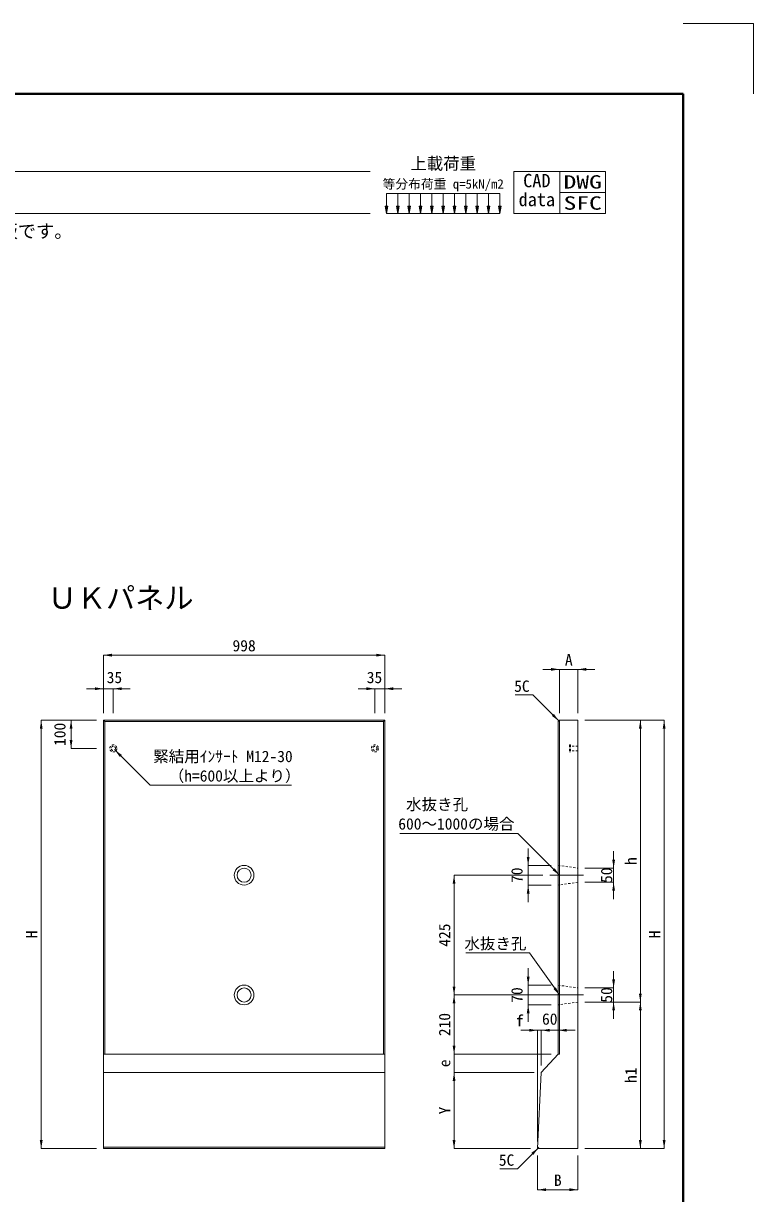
# Model space of a CAD drawing. Units: millimetres at full size. Extents: x 775 to 11990, y -20722 to -13297.
# Drawn here: x 3435 to 6025, y -17450 to -13297 of the extents above; entities that cross this region are included whole.
import ezdxf
from ezdxf.enums import TextEntityAlignment as Align

# ---------------------------------------------------------------- set-up
doc = ezdxf.new("R2010")
doc.units = ezdxf.units.MM
doc.header["$LTSCALE"] = 10
doc.linetypes.add('USER1', pattern=[1.35, 0.75, -0.6])
doc.linetypes.add('USER2', pattern=[28.575, 19.05, -3.175, 3.175, -3.175])
for name, color, linetype, lineweight in [('0_2', 7, 'Continuous', 13), ('Defpoints_3', 8, 'Continuous', 0), ('インサート', 3, 'USER1', 9), ('図枠', 7, 'Continuous', 5), ('寸法線', 7, 'Continuous', 9), ('本体', 2, 'Continuous', 20), ('補助線', 4, 'Continuous', 5)]:
    doc.layers.add(name, color=color, linetype=linetype, lineweight=lineweight)
doc.styles.add('ＭＳ ゴシック', font='')
doc.styles.get('ＭＳ ゴシック').set_extended_font_data('MS Gothic')

# ---------------------------------------------------------------- blocks, each defined once
blk = doc.blocks.new('filled_arrow')
at = {"color": 0, "linetype": 'Continuous', "lineweight": -2}
blk.add_solid([(7.5, 1.25), (0, 0), (7.5, -1.25)], dxfattribs=at)

msp = doc.modelspace()

# ---------------------------------------------------------------- hatches: boundary and pattern name
at = {"layer": '0_2'}
for points in [[(4718.39, -13945.08), (4727.39, -13945.08), (4722.89, -13972.08)], [(4758.62, -13945.08), (4767.62, -13945.08), (4763.12, -13972.08)], [(4798.85, -13945.08), (4807.85, -13945.08), (4803.35, -13972.08)], [(4839.08, -13945.08), (4848.08, -13945.08), (4843.58, -13972.08)], [(4879.31, -13945.08), (4888.31, -13945.08), (4883.81, -13972.08)], [(4919.54, -13945.08), (4928.54, -13945.08), (4924.04, -13972.08)], [(4959.77, -13945.08), (4968.77, -13945.08), (4964.27, -13972.08)], [(5000, -13945.08), (5009, -13945.08), (5004.5, -13972.08)], [(5040.23, -13945.08), (5049.23, -13945.08), (5044.73, -13972.08)], [(5080.46, -13945.08), (5089.46, -13945.08), (5084.96, -13972.08)], [(5120.69, -13945.08), (5129.69, -13945.08), (5125.19, -13972.08)]]:
    msp.add_hatch(color=256, dxfattribs=at).paths.add_polyline_path(points)

# ---------------------------------------------------------------- linework, layer by layer
for p, q in [((5175.19, -13822.08), (5500.19, -13822.08)), ((5175.19, -13822.08), (5175.19, -13972.08)), ((5337.69, -13822.08), (5337.69, -13972.08)), ((5500.19, -13822.08), (5500.19, -13972.08)), ((5125.19, -13901.1), (4722.89, -13901.1)), ((4722.89, -13901.1), (4722.89, -13972.08)), ((4763.12, -13901.1), (4763.12, -13972.08)), ((4803.35, -13901.1), (4803.35, -13972.08)), ((4843.58, -13901.1), (4843.58, -13972.08)), ((4883.81, -13901.1), (4883.81, -13972.08)), ((4924.04, -13901.1), (4924.04, -13972.08)), ((4964.27, -13901.1), (4964.27, -13972.08)), ((5004.5, -13901.1), (5004.5, -13972.08)), ((5044.73, -13901.1), (5044.73, -13972.08)), ((5084.96, -13901.1), (5084.96, -13972.08)), ((5125.19, -13972.08), (5125.19, -13901.1)), ((5337.69, -13897.08), (5500.19, -13897.08)), ((4722.89, -13972.08), (5125.19, -13972.08)), ((5175.19, -13972.08), (5500.19, -13972.08))]:
    msp.add_line(p, q, dxfattribs=at)
for points in [[(4718.39, -13945.08), (4727.39, -13945.08), (4722.89, -13972.08)], [(4758.62, -13945.08), (4767.62, -13945.08), (4763.12, -13972.08)], [(4798.85, -13945.08), (4807.85, -13945.08), (4803.35, -13972.08)], [(4839.08, -13945.08), (4848.08, -13945.08), (4843.58, -13972.08)], [(4879.31, -13945.08), (4888.31, -13945.08), (4883.81, -13972.08)], [(4919.54, -13945.08), (4928.54, -13945.08), (4924.04, -13972.08)], [(4959.77, -13945.08), (4968.77, -13945.08), (4964.27, -13972.08)], [(5000, -13945.08), (5009, -13945.08), (5004.5, -13972.08)], [(5040.23, -13945.08), (5049.23, -13945.08), (5044.73, -13972.08)], [(5080.46, -13945.08), (5089.46, -13945.08), (5084.96, -13972.08)], [(5120.69, -13945.08), (5129.69, -13945.08), (5125.19, -13972.08)]]:
    msp.add_lwpolyline(points, close=True, dxfattribs=at)
at = {"layer": 'Defpoints_3', "color": 7, "lineweight": 13}
for p, q in [((5775.19, -13297.08), (6025.19, -13297.08)), ((6025.19, -13297.08), (6025.19, -13547.08))]:
    msp.add_line(p, q, dxfattribs=at)
at = {"layer": 'インサート'}
for p, q in [((5372.1, -15857.56), (5372.1, -15882.56)), ((5375.11, -15857.56), (5372.1, -15857.56)), ((5375.11, -15857.56), (5375.11, -15882.56)), ((5402.11, -15861.56), (5375.11, -15861.56)), ((5402.11, -15861.56), (5402.11, -15878.56)), ((5375.11, -15882.56), (5372.1, -15882.56)), ((5402.11, -15878.56), (5375.11, -15878.56))]:
    msp.add_line(p, q, dxfattribs=at)
for centre, radius in [((3753.87, -15870.06), 12.5), ((3753.87, -15870.06), 7.5), ((4681.87, -15870.06), 12.5), ((4681.87, -15870.06), 7.5)]:
    msp.add_circle(centre, radius, dxfattribs=at)
at = {"layer": '図枠', "lineweight": 40}
for p, q in [((1275.19, -13547.08), (5775.19, -13547.08)), ((5775.19, -13547.08), (5775.19, -20472.08))]:
    msp.add_line(p, q, dxfattribs=at)
at = {"layer": '図枠', "lineweight": 13}
for p, q in [((1550.19, -13822.08), (4664.86, -13822.08)), ((1550.19, -13972.08), (4664.86, -13972.08))]:
    msp.add_line(p, q, dxfattribs=at)
at = {"layer": '寸法線'}
for p, q in [((3718.87, -15539.1), (4716.86, -15539.1)), ((3718.87, -15745.06), (3718.87, -15539.1)), ((4716.86, -15745.06), (4716.86, -15539.1)), ((5277.11, -15589.44), (5462.11, -15589.44)), ((5337.11, -15745.06), (5337.11, -15589.44)), ((5402.11, -15745.06), (5402.11, -15589.44)), ((3658.87, -15658.19), (3813.87, -15658.19)), ((3718.87, -15745.06), (3718.87, -15658.19)), ((3753.87, -15745.06), (3753.87, -15658.19)), ((4621.87, -15658.19), (4776.86, -15658.19)), ((4681.87, -15745.06), (4681.87, -15658.19)), ((4716.86, -15745.06), (4716.86, -15658.19)), ((3498.08, -17290.05), (3498.08, -15770.06)), ((3693.87, -15770.06), (3498.08, -15770.06)), ((3604.08, -15870.06), (3604.08, -15770.06)), ((3693.87, -15770.06), (3604.08, -15770.06)), ((5427.11, -15770.06), (5623.46, -15770.06)), ((5427.11, -15770.06), (5707.87, -15770.06)), ((5623.46, -16770.06), (5623.46, -15770.06)), ((5707.87, -17290.05), (5707.87, -15770.06)), ((3693.87, -15870.06), (3604.08, -15870.06)), ((5225.57, -16415.06), (5225.57, -16225.06)), ((5528.66, -16405.06), (5528.66, -16235.06)), ((4962.64, -16745.06), (4962.64, -16320.06)), ((5277.5, -16320.06), (4962.64, -16320.06)), ((5307.11, -16285.06), (5225.57, -16285.06)), ((5427.11, -16295.06), (5528.66, -16295.06)), ((5307.11, -16355.06), (5225.57, -16355.06)), ((5427.11, -16345.06), (5528.66, -16345.06)), ((5225.57, -16840.06), (5225.57, -16650.06)), ((5528.66, -16830.06), (5528.66, -16660.06)), ((5307.11, -16710.06), (5225.57, -16710.06)), ((5427.11, -16720.06), (5528.66, -16720.06)), ((4962.64, -16955.05), (4962.64, -16745.06)), ((5307.11, -16745.06), (4962.64, -16745.06)), ((5307.11, -16745.06), (4962.64, -16745.06)), ((5427.11, -16770.06), (5528.66, -16770.06)), ((5427.11, -16770.06), (5623.46, -16770.06)), ((5427.11, -16770.06), (5623.46, -16770.06)), ((5623.46, -17290.05), (5623.46, -16770.06)), ((5307.11, -16780.06), (5225.57, -16780.06)), ((4962.64, -17080.05), (4962.64, -16895.05)), ((5332.11, -16870.31), (5199.11, -16870.31)), ((5392.11, -16870.31), (5212.11, -16870.31)), ((5259.11, -17265.05), (5259.11, -16870.31)), ((5272.11, -16995.05), (5272.11, -16870.31)), ((5272.11, -16995.05), (5272.11, -16870.31)), ((5332.11, -16930.05), (5332.11, -16870.31)), ((5307.11, -16955.05), (4962.64, -16955.05)), ((5307.11, -16955.05), (4987.64, -16955.05)), ((4962.64, -17290.05), (4962.64, -17020.05)), ((5247.11, -17020.05), (4962.64, -17020.05)), ((5247.11, -17020.05), (4962.64, -17020.05)), ((3693.87, -17290.05), (3498.08, -17290.05)), ((5234.11, -17290.05), (4962.64, -17290.05)), ((5259.11, -17315.05), (5259.11, -17436.16)), ((5402.11, -17315.05), (5402.11, -17436.16)), ((5427.11, -17290.05), (5623.46, -17290.05)), ((5427.11, -17290.05), (5707.87, -17290.05)), ((5259.11, -17436.16), (5402.11, -17436.16))]:
    msp.add_line(p, q, dxfattribs=at)
at = {"layer": '寸法線', "linetype": 'USER2'}
for p, q in [((5421.39, -16320.06), (5302.5, -16320.06)), ((5421.39, -16745.06), (5302.5, -16745.06))]:
    msp.add_line(p, q, dxfattribs=at)
at = {"layer": '寸法線'}
for points in [[(5334.61, -15772.56), (5242.01, -15679.97), (5233, -15679.97), (5179.62, -15679.97)], [(3759.17, -15875.36), (3884.08, -16000.27), (3893.09, -16000.27), (4385.71, -16000.27)], [(5337.11, -16320.06), (5188.78, -16171.73), (5179.76, -16171.73), (4769.99, -16171.73)], [(5337.11, -16745.06), (5230.57, -16595.56), (5221.55, -16595.56), (5004, -16595.56)], [(5261.79, -17287.49), (5187.54, -17361.74), (5178.53, -17361.74), (5125.15, -17361.74)]]:
    msp.add_lwpolyline(points, dxfattribs=at)
at = {"layer": '本体'}
for p, q in [((3718.87, -15770.06), (3718.87, -17290.05)), ((4716.86, -15770.06), (3718.87, -15770.06)), ((4716.86, -15770.06), (4716.86, -17290.05)), ((5332.11, -15775.06), (5337.11, -15770.06)), ((5332.11, -15775.06), (5332.11, -16955.05)), ((5337.11, -15770.06), (5402.11, -15770.06)), ((5402.11, -15770.06), (5402.11, -17290.05)), ((3723.87, -16955.05), (3718.87, -16955.05)), ((4716.86, -16955.05), (4711.86, -16955.05)), ((5272.11, -17020.05), (5332.11, -16955.05)), ((5259.11, -17290.05), (5272.11, -17020.05)), ((4716.86, -17290.05), (3718.87, -17290.05)), ((5259.11, -17290.05), (5402.11, -17290.05)), ((5259.35, -17284.93), (5264.23, -17290.05))]:
    msp.add_line(p, q, dxfattribs=at)
at = {"layer": '本体', "lineweight": 5}
for p, q in [((3718.87, -15770.06), (3723.87, -15775.06)), ((4711.86, -15775.06), (3723.87, -15775.06)), ((3723.87, -15775.06), (3723.87, -16955.05)), ((4711.86, -15775.06), (4716.86, -15770.06)), ((4711.86, -15775.06), (4711.86, -16955.05)), ((5337.11, -15770.06), (5337.11, -16955.05)), ((5332.11, -16955.05), (5337.11, -16955.05)), ((4716.86, -17285.05), (3718.87, -17285.05))]:
    msp.add_line(p, q, dxfattribs=at)
at = {"layer": '本体', "linetype": 'USER1', "lineweight": 9}
for p, q in [((5332.11, -16285.06), (5402.11, -16295.06)), ((5402.11, -16345.06), (5332.11, -16355.06)), ((5332.11, -16710.06), (5402.11, -16720.06)), ((5402.11, -16770.06), (5332.11, -16780.06))]:
    msp.add_line(p, q, dxfattribs=at)
at = {"layer": '本体', "lineweight": 9}
for p, q in [((3723.87, -16955.05), (4711.86, -16955.05)), ((4716.86, -17020.05), (3718.87, -17020.05))]:
    msp.add_line(p, q, dxfattribs=at)
for centre, radius in [((4217.87, -16320.06), 35), ((4217.87, -16320.06), 25), ((4217.87, -16745.06), 35), ((4217.87, -16745.06), 25)]:
    msp.add_circle(centre, radius, dxfattribs=at)
at = {"layer": '補助線', "color": 8, "lineweight": 40}
msp.add_line((5775.19, -20100.83), (5775.19, -13675.83), dxfattribs=at)

# ---------------------------------------------------------------- block references
at = {"layer": '寸法線', "xscale": 4, "yscale": 4}
for p in [(3718.87, -15539.1), (5402.11, -15589.44), (3753.87, -15658.19), (4716.86, -15658.19), (5272.11, -16870.31), (5272.11, -16870.31), (5332.11, -16870.31), (5259.11, -17436.16)]:
    msp.add_blockref('filled_arrow', p, dxfattribs=at)
for p, rotation in [((4716.86, -15539.1), 180), ((5337.11, -15589.44), 180), ((3718.87, -15658.19), 180), ((4681.87, -15658.19), 180), ((3498.08, -15770.06), 270), ((3604.08, -15770.06), 270), ((5334.61, -15772.56), 135), ((5623.46, -15770.06), 270), ((5707.87, -15770.06), 270), ((3604.08, -15870.06), 90), ((3759.17, -15875.36), 315), ((5225.57, -16285.06), 90), ((5528.66, -16295.06), 90), ((4962.64, -16320.06), 270), ((5337.11, -16320.06), 135), ((5225.57, -16355.06), 270), ((5528.66, -16345.06), 270), ((5225.57, -16710.06), 90), ((5528.66, -16720.06), 90), ((4962.64, -16745.06), 90), ((5337.11, -16745.06), 125.5), ((4962.64, -16745.06), 270), ((5528.66, -16770.06), 270), ((5623.46, -16770.06), 90), ((5623.46, -16770.06), 270), ((5225.57, -16780.06), 270), ((5259.11, -16870.31), 180), ((4962.64, -16955.05), 90), ((4962.64, -16955.05), 90), ((4962.64, -17020.05), 270), ((4962.64, -17020.05), 270), ((3498.08, -17290.05), 90), ((4962.64, -17290.05), 90), ((5623.46, -17290.05), 90), ((5707.87, -17290.05), 90), ((5261.79, -17287.49), 225), ((5402.11, -17436.16), 180)]:
    msp.add_blockref('filled_arrow', p, dxfattribs=dict(at, rotation=rotation))

# ---------------------------------------------------------------- texts
at = {"layer": '0_2', "style": 'ＭＳ ゴシック'}
for s, height, p in [('上載荷重', 42.72, (4924.04, -13794.47)), ('等分布荷重 q=5kN/m2', 33.23, (4924.04, -13866.78))]:
    msp.add_text(s, height=height, dxfattribs=at).set_placement(p, align=Align.MIDDLE_CENTER)
for s, p in [('CAD', (5207.88, -13831.21)), ('data', (5191.69, -13898.21))]:
    msp.add_text(s, height=47.47, dxfattribs=at).set_placement(p, align=Align.TOP_LEFT)
at = {"layer": '0_2', "style": 'ＭＳ ゴシック', "width": 1.4}
for s, p in [('DWG', (5418.94, -13859.58)), ('SFC', (5418.94, -13934.58))]:
    msp.add_text(s, height=47.47, dxfattribs=at).set_placement(p, align=Align.MIDDLE_CENTER)
at = {"layer": '0_2', "style": 'ＭＳ ゴシック'}
msp.add_text('ＵＫパネル', height=75.95, dxfattribs=at).set_placement((3520.64, -15396.75), align=Align.BOTTOM_LEFT)
at = {"layer": '図枠', "style": 'ＭＳ ゴシック'}
msp.add_text('長尺Ｕ字溝ＫＵＳ・ＫＵＲ３００×３００用の簡易土留め板です。', height=47.47, dxfattribs=at).set_placement((1666.85, -14034.35), align=Align.MIDDLE_LEFT)
at = {"layer": '寸法線', "style": 'ＭＳ ゴシック'}
for s, p in [('998', (4217.87, -15505.35)), ('A', (5369.61, -15555.69)), ('35', (3757.74, -15618.19)), ('35', (4680.4, -15618.19)), ('f', (5195.58, -16836.56)), ('60', (5302.11, -16830.31)), ('B', (5330.61, -17402.41))]:
    msp.add_text(s, height=40.35, dxfattribs=at).set_placement(p, align=Align.MIDDLE_CENTER)
for s, p in [('5C', (5230.75, -15628.97)), ('水抜き孔', (5219.3, -16542.4)), ('5C', (5176.28, -17310.74))]:
    msp.add_text(s, height=40.35, dxfattribs=at).set_placement(p, align=Align.TOP_RIGHT)
for s, p in [('100', (3564.08, -15820.06)), ('h', (5589.71, -16270.06)), ('70', (5185.57, -16320.06)), ('50', (5503.48, -16320.06)), ('H', (3464.33, -16530.06)), ('425', (4928.89, -16532.56)), ('H', (5674.12, -16530.06)), ('70', (5185.57, -16745.06)), ('50', (5503.48, -16745.06)), ('210', (4928.89, -16850.06)), ('e', (4928.89, -16987.55)), ('h1', (5589.71, -17030.05)), ('Y', (4928.89, -17155.05))]:
    msp.add_text(s, height=40.35, rotation=90, dxfattribs=at).set_placement(p, align=Align.MIDDLE_CENTER)
for s, p in [('緊結用ｲﾝｻｰﾄ M12-30', (3895.34, -15930.67)), ('\u3000（h=600以上より）', (3895.34, -15999.73)), ('水抜き孔\u3000\u3000\u3000', (4792.25, -16101.05)), ('600～1000の場合', (4764.73, -16170.11))]:
    msp.add_text(s, height=40.35, dxfattribs=at).set_placement(p, align=Align.BOTTOM_LEFT)

doc.saveas('drawing.dxf')
